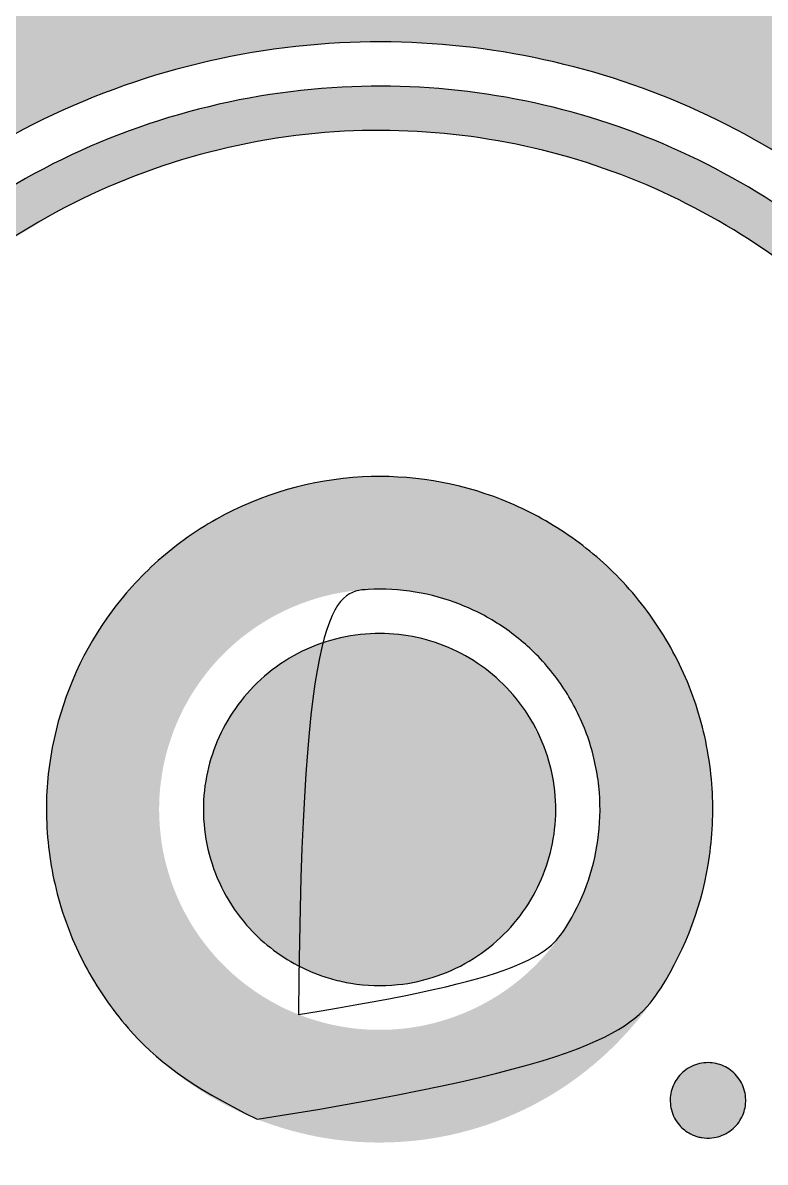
# Model space of a CAD drawing. Header units: inches. Extents: x -37.5 to 58.1, y -26.7 to 54.4.
# Drawn here: x -27.8729 to -27.7957, y 30.6022 to 30.7208 of the extents above; entities that cross this region are included whole.
import ezdxf

# ---------------------------------------------------------------- set-up
doc = ezdxf.new("R2010")
doc.units = ezdxf.units.IN
doc.header["$MEASUREMENT"] = 0
doc.layers.add('Default', color=18, linetype='Continuous', true_color=0x000000)
doc.layers.add('etch clear acryl', color=18, linetype='Continuous', true_color=0x000000)

msp = doc.modelspace()

# ---------------------------------------------------------------- hatches: boundary and pattern name
at = {"layer": 'Default'}
h = msp.add_hatch(color=256, dxfattribs=at)
h.paths.add_polyline_path([(-27.87634, 30.53622), (-27.87905, 30.53733), (-27.88173, 30.53851), (-27.88437, 30.53976), (-27.88698, 30.54108), (-27.88925, 30.54231), (-27.89149, 30.54358), (-27.8937, 30.54491), (-27.89587, 30.54628), (-27.89801, 30.54771), (-27.90012, 30.54919), (-27.9022, 30.55071), (-27.90424, 30.55228), (-27.90624, 30.5539), (-27.9082, 30.55557), (-27.91012, 30.55728), (-27.91201, 30.55903), (-27.91385, 30.56083), (-27.91565, 30.56267), (-27.91741, 30.56455), (-27.91912, 30.56648), (-27.92117, 30.5689), (-27.92314, 30.57138), (-27.92505, 30.57392), (-27.92688, 30.57651), (-27.92863, 30.57916), (-27.93031, 30.58185), (-27.93191, 30.58459), (-27.93343, 30.58737), (-27.93487, 30.5902), (-27.93623, 30.59306), (-27.9375, 30.59597), (-27.93869, 30.59891), (-27.9398, 30.60188), (-27.94082, 30.60488), (-27.94175, 30.60791), (-27.9426, 30.61096), (-27.94336, 30.61404), (-27.94403, 30.61714), (-27.94461, 30.62026), (-27.9451, 30.62339), (-27.94551, 30.62654), (-27.94582, 30.6297), (-27.94604, 30.63286), (-27.94617, 30.63603), (-27.94621, 30.63899), (-27.94617, 30.64194), (-27.94605, 30.64489), (-27.94585, 30.64784), (-27.94558, 30.65078), (-27.94522, 30.65372), (-27.94479, 30.65664), (-27.94427, 30.65955), (-27.94369, 30.66241), (-27.94302, 30.66526), (-27.94229, 30.6681), (-27.94147, 30.67091), (-27.94059, 30.6737), (-27.93963, 30.67646), (-27.93859, 30.6792), (-27.93749, 30.68191), (-27.93632, 30.68459), (-27.93507, 30.68724), (-27.93376, 30.68986), (-27.93238, 30.69244), (-27.93093, 30.69498), (-27.92941, 30.69748), (-27.92783, 30.69994), (-27.92618, 30.70236), (-27.92442, 30.7048), (-27.92259, 30.70719), (-27.9207, 30.70953), (-27.91875, 30.71182), (-27.91673, 30.71405), (-27.91465, 30.71623), (-27.91252, 30.71835), (-27.91033, 30.72041), (-27.90796, 30.72252), (-27.90553, 30.72456), (-27.90304, 30.72653), (-27.9005, 30.72842), (-27.8979, 30.73025), (-27.89525, 30.732), (-27.89256, 30.73367), (-27.88981, 30.73526), (-27.88702, 30.73677), (-27.88419, 30.7382), (-27.88132, 30.73955), (-27.87841, 30.74081), (-27.87547, 30.74199), (-27.87249, 30.74308), (-27.86948, 30.74409), (-27.86645, 30.74502), (-27.86339, 30.74585), (-27.86031, 30.7466), (-27.85721, 30.74727), (-27.85409, 30.74784), (-27.85095, 30.74832), (-27.84781, 30.74872), (-27.84465, 30.74902), (-27.84149, 30.74923), (-27.83854, 30.74934), (-27.83558, 30.74938), (-27.83263, 30.74933), (-27.82968, 30.7492), (-27.82673, 30.749), (-27.82379, 30.74872), (-27.82086, 30.74836), (-27.81794, 30.74792), (-27.81503, 30.7474), (-27.81213, 30.74681), (-27.80926, 30.74614), (-27.8064, 30.7454), (-27.80356, 30.74458), (-27.80075, 30.74368), (-27.79796, 30.74271), (-27.79519, 30.74166), (-27.79249, 30.74055), (-27.78981, 30.73936), (-27.78716, 30.73811), (-27.78455, 30.73679), (-27.78198, 30.73539), (-27.77944, 30.73393), (-27.77694, 30.73241), (-27.77449, 30.73081), (-27.77203, 30.72913), (-27.76962, 30.72737), (-27.76726, 30.72556), (-27.76494, 30.72368), (-27.76268, 30.72173), (-27.76047, 30.71973), (-27.75832, 30.71767), (-27.75622, 30.71555), (-27.75406, 30.71324), (-27.75196, 30.71086), (-27.74993, 30.70842), (-27.74797, 30.70593), (-27.74608, 30.70338), (-27.74427, 30.70077), (-27.74253, 30.69812), (-27.74087, 30.69542), (-27.73928, 30.69267), (-27.73778, 30.68988), (-27.73636, 30.68704), (-27.73502, 30.68417), (-27.73376, 30.68126), (-27.73259, 30.67832), (-27.7315, 30.67534), (-27.7305, 30.67233), (-27.72958, 30.66929), (-27.72876, 30.66623), (-27.72802, 30.66315), (-27.72737, 30.66004), (-27.7268, 30.65692), (-27.72633, 30.65378), (-27.72595, 30.65063), (-27.72566, 30.64747), (-27.72547, 30.64447), (-27.72536, 30.64146), (-27.72533, 30.63845), (-27.72538, 30.63545), (-27.72552, 30.63244), (-27.72573, 30.62944), (-27.72603, 30.62645), (-27.72641, 30.62346), (-27.72686, 30.62057), (-27.72739, 30.61769), (-27.72799, 30.61483), (-27.72867, 30.61198), (-27.72943, 30.60915), (-27.73026, 30.60635), (-27.73116, 30.60356), (-27.73213, 30.6008), (-27.73318, 30.59807), (-27.7343, 30.59536), (-27.73549, 30.59269), (-27.73675, 30.59004), (-27.73808, 30.58744), (-27.73947, 30.58487), (-27.74094, 30.58233), (-27.74247, 30.57984), (-27.74415, 30.57728), (-27.74589, 30.57476), (-27.74771, 30.5723), (-27.74959, 30.56988), (-27.75154, 30.56752), (-27.75356, 30.56521), (-27.75563, 30.56296), (-27.75777, 30.56077), (-27.75997, 30.55864), (-27.76223, 30.55656), (-27.76454, 30.55456), (-27.7669, 30.55261), (-27.76932, 30.55073), (-27.77179, 30.54892), (-27.77431, 30.54718), (-27.77688, 30.54551), (-27.77958, 30.54386), (-27.78233, 30.54228), (-27.78513, 30.54079), (-27.78797, 30.53937), (-27.79085, 30.53804), (-27.79376, 30.5368), (-27.79672, 30.53563), (-27.7997, 30.53455), (-27.80271, 30.53356), (-27.80575, 30.53266), (-27.80882, 30.53184), (-27.81191, 30.53111), (-27.81501, 30.53047), (-27.81814, 30.52991), (-27.82127, 30.52945), (-27.82442, 30.52908), (-27.8281, 30.52876), (-27.83178, 30.52857), (-27.83546, 30.5285), (-27.83915, 30.52855), (-27.84283, 30.52872), (-27.8465, 30.52902), (-27.85016, 30.52943), (-27.85381, 30.52998), (-27.85669, 30.53049), (-27.85956, 30.53109), (-27.86241, 30.53176), (-27.86524, 30.5325), (-27.86805, 30.53332), (-27.87084, 30.53421), (-27.8736, 30.53518)], flags=0)
h.paths.add_polyline_path([(-27.8651, 30.56466), (-27.86312, 30.56391), (-27.86113, 30.56321), (-27.85911, 30.56257), (-27.85708, 30.56197), (-27.85503, 30.56144), (-27.85297, 30.56095), (-27.8509, 30.56052), (-27.84881, 30.56015), (-27.84618, 30.55976), (-27.84353, 30.55945), (-27.84087, 30.55924), (-27.83821, 30.55911), (-27.83555, 30.55908), (-27.83288, 30.55913), (-27.83022, 30.55927), (-27.82757, 30.5595), (-27.82529, 30.55977), (-27.82302, 30.5601), (-27.82076, 30.5605), (-27.81851, 30.56097), (-27.81628, 30.56149), (-27.81406, 30.56209), (-27.81186, 30.56274), (-27.80969, 30.56346), (-27.80753, 30.56424), (-27.8054, 30.56508), (-27.80329, 30.56598), (-27.80121, 30.56694), (-27.79915, 30.56797), (-27.79713, 30.56905), (-27.79514, 30.57018), (-27.79318, 30.57138), (-27.79133, 30.57259), (-27.78951, 30.57385), (-27.78772, 30.57516), (-27.78597, 30.57651), (-27.78426, 30.57792), (-27.78259, 30.57937), (-27.78096, 30.58087), (-27.77937, 30.58242), (-27.77782, 30.584), (-27.77632, 30.58563), (-27.77487, 30.5873), (-27.77346, 30.589), (-27.77209, 30.59075), (-27.77078, 30.59253), (-27.76952, 30.59435), (-27.76831, 30.5962), (-27.7672, 30.59801), (-27.76614, 30.59984), (-27.76513, 30.6017), (-27.76417, 30.60358), (-27.76326, 30.60549), (-27.7624, 30.60743), (-27.76159, 30.60938), (-27.76083, 30.61136), (-27.76012, 30.61336), (-27.75947, 30.61537), (-27.75887, 30.6174), (-27.75833, 30.61945), (-27.75784, 30.62151), (-27.7574, 30.62358), (-27.75702, 30.62566), (-27.75669, 30.62775), (-27.75642, 30.62991), (-27.7562, 30.63207), (-27.75604, 30.63424), (-27.75595, 30.63641), (-27.75591, 30.63859), (-27.75593, 30.64076), (-27.75601, 30.64294), (-27.75615, 30.64511), (-27.75636, 30.64739), (-27.75664, 30.64967), (-27.75698, 30.65194), (-27.75738, 30.6542), (-27.75785, 30.65644), (-27.75839, 30.65867), (-27.75899, 30.66089), (-27.75965, 30.66308), (-27.76037, 30.66526), (-27.76116, 30.66741), (-27.76201, 30.66954), (-27.76292, 30.67165), (-27.76389, 30.67372), (-27.76491, 30.67577), (-27.766, 30.67779), (-27.76714, 30.67978), (-27.76835, 30.68173), (-27.7696, 30.68365), (-27.77091, 30.68553), (-27.77228, 30.68738), (-27.7737, 30.68918), (-27.77516, 30.69094), (-27.77668, 30.69266), (-27.77825, 30.69434), (-27.77977, 30.69587), (-27.78132, 30.69736), (-27.78292, 30.69881), (-27.78456, 30.70021), (-27.78623, 30.70157), (-27.78794, 30.70289), (-27.78968, 30.70415), (-27.79146, 30.70537), (-27.79323, 30.70652), (-27.79504, 30.70763), (-27.79687, 30.70868), (-27.79874, 30.70969), (-27.80062, 30.71065), (-27.80254, 30.71156), (-27.80447, 30.71241), (-27.80643, 30.71322), (-27.80843, 30.71397), (-27.81044, 30.71468), (-27.81248, 30.71532), (-27.81453, 30.71592), (-27.8166, 30.71646), (-27.81868, 30.71694), (-27.82077, 30.71737), (-27.82287, 30.71774), (-27.82499, 30.71806), (-27.82711, 30.71832), (-27.82923, 30.71852), (-27.83136, 30.71867), (-27.8335, 30.71876), (-27.83563, 30.7188), (-27.83777, 30.71877), (-27.8399, 30.71869), (-27.84219, 30.71854), (-27.84447, 30.71832), (-27.84675, 30.71803), (-27.84902, 30.71768), (-27.85127, 30.71727), (-27.85351, 30.71679), (-27.85574, 30.71625), (-27.85795, 30.71564), (-27.86015, 30.71498), (-27.86232, 30.71425), (-27.86447, 30.71345), (-27.8666, 30.7126), (-27.86871, 30.71169), (-27.87078, 30.71071), (-27.87283, 30.70968), (-27.87485, 30.70859), (-27.87683, 30.70744), (-27.87878, 30.70623), (-27.8807, 30.70496), (-27.88257, 30.70365), (-27.88441, 30.70227), (-27.88621, 30.70085), (-27.88797, 30.69937), (-27.88968, 30.69785), (-27.89127, 30.69636), (-27.89281, 30.69482), (-27.89431, 30.69325), (-27.89577, 30.69164), (-27.89718, 30.68998), (-27.89855, 30.68829), (-27.89987, 30.68656), (-27.90114, 30.6848), (-27.90234, 30.68305), (-27.90348, 30.68127), (-27.90458, 30.67946), (-27.90562, 30.67762), (-27.90662, 30.67576), (-27.90757, 30.67387), (-27.90847, 30.67195), (-27.90932, 30.67001), (-27.91012, 30.66805), (-27.91087, 30.66607), (-27.91156, 30.66407), (-27.9122, 30.66206), (-27.91279, 30.66002), (-27.91332, 30.65797), (-27.9138, 30.65591), (-27.91423, 30.65384), (-27.9146, 30.65174), (-27.91491, 30.64962), (-27.91517, 30.6475), (-27.91537, 30.64538), (-27.91551, 30.64324), (-27.9156, 30.64111), (-27.91563, 30.63897), (-27.9156, 30.63684), (-27.91551, 30.63455), (-27.91534, 30.63226), (-27.91512, 30.62997), (-27.91483, 30.6277), (-27.91447, 30.62543), (-27.91405, 30.62318), (-27.91357, 30.62094), (-27.91302, 30.61871), (-27.9124, 30.6165), (-27.91173, 30.61431), (-27.91099, 30.61214), (-27.91019, 30.60999), (-27.90933, 30.60787), (-27.90841, 30.60577), (-27.90743, 30.60369), (-27.90639, 30.60165), (-27.90529, 30.59964), (-27.90413, 30.59766), (-27.90292, 30.59571), (-27.90165, 30.5938), (-27.90032, 30.59192), (-27.89895, 30.59009), (-27.89752, 30.58829), (-27.89604, 30.58654), (-27.8948, 30.58515), (-27.89353, 30.58379), (-27.89223, 30.58246), (-27.8909, 30.58116), (-27.88953, 30.57989), (-27.88814, 30.57865), (-27.88672, 30.57745), (-27.88528, 30.57628), (-27.8838, 30.57514), (-27.8823, 30.57404), (-27.88078, 30.57297), (-27.87923, 30.57194), (-27.87766, 30.57094), (-27.87606, 30.56998), (-27.87444, 30.56906), (-27.8728, 30.56818), (-27.87091, 30.56722), (-27.869, 30.56632), (-27.86706, 30.56546)], flags=0)
h = msp.add_hatch(color=256, dxfattribs=at)
h.paths.add_polyline_path([(-27.86341, 30.56894), (-27.86526, 30.5697), (-27.86708, 30.57051), (-27.86889, 30.57136), (-27.87067, 30.57226), (-27.87221, 30.57309), (-27.87374, 30.57396), (-27.87524, 30.57486), (-27.87672, 30.5758), (-27.87818, 30.57677), (-27.87962, 30.57778), (-27.88103, 30.57882), (-27.88242, 30.57989), (-27.88379, 30.58099), (-27.88512, 30.58213), (-27.88643, 30.58329), (-27.88772, 30.58449), (-27.88897, 30.58572), (-27.8902, 30.58697), (-27.8914, 30.58825), (-27.89256, 30.58956), (-27.89396, 30.59121), (-27.8953, 30.59291), (-27.8966, 30.59464), (-27.89785, 30.5964), (-27.89904, 30.5982), (-27.90019, 30.60004), (-27.90128, 30.6019), (-27.90231, 30.6038), (-27.9033, 30.60573), (-27.90422, 30.60768), (-27.90509, 30.60966), (-27.9059, 30.61166), (-27.90665, 30.61368), (-27.90735, 30.61573), (-27.90799, 30.61779), (-27.90856, 30.61988), (-27.90908, 30.62197), (-27.90954, 30.62409), (-27.90993, 30.62621), (-27.91027, 30.62835), (-27.91054, 30.63049), (-27.91076, 30.63264), (-27.91091, 30.6348), (-27.911, 30.63696), (-27.91102, 30.63897), (-27.911, 30.64098), (-27.91091, 30.643), (-27.91078, 30.645), (-27.91059, 30.64701), (-27.91035, 30.64901), (-27.91005, 30.651), (-27.9097, 30.65298), (-27.9093, 30.65493), (-27.90885, 30.65688), (-27.90835, 30.65881), (-27.90779, 30.66072), (-27.90719, 30.66262), (-27.90654, 30.66451), (-27.90583, 30.66637), (-27.90508, 30.66822), (-27.90428, 30.67005), (-27.90343, 30.67185), (-27.90254, 30.67364), (-27.9016, 30.67539), (-27.90061, 30.67713), (-27.89958, 30.67883), (-27.8985, 30.68051), (-27.89737, 30.68216), (-27.89617, 30.68382), (-27.89493, 30.68545), (-27.89364, 30.68704), (-27.89231, 30.6886), (-27.89094, 30.69012), (-27.88952, 30.6916), (-27.88807, 30.69305), (-27.88657, 30.69445), (-27.88496, 30.69589), (-27.8833, 30.69728), (-27.88161, 30.69862), (-27.87987, 30.69991), (-27.8781, 30.70116), (-27.8763, 30.70235), (-27.87446, 30.70349), (-27.87259, 30.70457), (-27.87069, 30.7056), (-27.86876, 30.70657), (-27.86681, 30.70749), (-27.86483, 30.70835), (-27.86282, 30.70916), (-27.86079, 30.7099), (-27.85874, 30.71059), (-27.85667, 30.71122), (-27.85459, 30.71179), (-27.85249, 30.7123), (-27.85038, 30.71275), (-27.84825, 30.71314), (-27.84612, 30.71347), (-27.84397, 30.71374), (-27.84182, 30.71395), (-27.83967, 30.71409), (-27.83765, 30.71417), (-27.83564, 30.71419), (-27.83363, 30.71416), (-27.83162, 30.71407), (-27.82961, 30.71393), (-27.82761, 30.71374), (-27.82561, 30.7135), (-27.82362, 30.7132), (-27.82164, 30.71285), (-27.81966, 30.71244), (-27.8177, 30.71199), (-27.81576, 30.71148), (-27.81382, 30.71092), (-27.8119, 30.71031), (-27.81, 30.70965), (-27.80812, 30.70893), (-27.80628, 30.70818), (-27.80445, 30.70737), (-27.80265, 30.70651), (-27.80087, 30.70561), (-27.79912, 30.70466), (-27.79739, 30.70367), (-27.79569, 30.70263), (-27.79401, 30.70154), (-27.79234, 30.70039), (-27.79069, 30.6992), (-27.78908, 30.69796), (-27.78751, 30.69668), (-27.78597, 30.69536), (-27.78446, 30.69399), (-27.783, 30.69259), (-27.78157, 30.69114), (-27.78009, 30.68956), (-27.77866, 30.68794), (-27.77728, 30.68628), (-27.77594, 30.68458), (-27.77465, 30.68285), (-27.77342, 30.68107), (-27.77223, 30.67926), (-27.7711, 30.67742), (-27.77002, 30.67555), (-27.769, 30.67365), (-27.76803, 30.67172), (-27.76712, 30.66976), (-27.76626, 30.66778), (-27.76546, 30.66577), (-27.76472, 30.66374), (-27.76404, 30.66169), (-27.76341, 30.65962), (-27.76285, 30.65754), (-27.76235, 30.65543), (-27.7619, 30.65332), (-27.76152, 30.65119), (-27.7612, 30.64905), (-27.76094, 30.64691), (-27.76074, 30.64475), (-27.76061, 30.64271), (-27.76053, 30.64066), (-27.76051, 30.63861), (-27.76055, 30.63656), (-27.76064, 30.63451), (-27.76079, 30.63247), (-27.76099, 30.63043), (-27.76125, 30.62839), (-27.76156, 30.62642), (-27.76192, 30.62446), (-27.76233, 30.62251), (-27.76279, 30.62057), (-27.76331, 30.61864), (-27.76387, 30.61673), (-27.76449, 30.61483), (-27.76515, 30.61295), (-27.76586, 30.61109), (-27.76663, 30.60925), (-27.76744, 30.60742), (-27.7683, 30.60562), (-27.7692, 30.60385), (-27.77015, 30.60209), (-27.77115, 30.60037), (-27.7722, 30.59867), (-27.77334, 30.59692), (-27.77453, 30.59521), (-27.77576, 30.59353), (-27.77705, 30.59188), (-27.77838, 30.59027), (-27.77975, 30.5887), (-27.78117, 30.58717), (-27.78262, 30.58567), (-27.78412, 30.58422), (-27.78566, 30.58281), (-27.78723, 30.58144), (-27.78884, 30.58011), (-27.79049, 30.57883), (-27.79217, 30.5776), (-27.79389, 30.57641), (-27.79564, 30.57528), (-27.79748, 30.57415), (-27.79936, 30.57308), (-27.80126, 30.57206), (-27.8032, 30.5711), (-27.80516, 30.57019), (-27.80715, 30.56934), (-27.80916, 30.56855), (-27.81119, 30.56781), (-27.81324, 30.56713), (-27.81532, 30.56652), (-27.8174, 30.56596), (-27.81951, 30.56546), (-27.82163, 30.56503), (-27.82375, 30.56465), (-27.82589, 30.56433), (-27.82804, 30.56408), (-27.83054, 30.56386), (-27.83305, 30.56373), (-27.83556, 30.56368), (-27.83807, 30.56372), (-27.84058, 30.56384), (-27.84308, 30.56404), (-27.84558, 30.56432), (-27.84806, 30.56469), (-27.85002, 30.56504), (-27.85198, 30.56545), (-27.85392, 30.5659), (-27.85585, 30.56641), (-27.85776, 30.56697), (-27.85966, 30.56758), (-27.86155, 30.56824)], flags=0)
h.paths.add_polyline_path([(-27.86172, 30.57323), (-27.85997, 30.57256), (-27.8582, 30.57194), (-27.85642, 30.57137), (-27.85462, 30.57085), (-27.85281, 30.57037), (-27.85099, 30.56995), (-27.84915, 30.56957), (-27.84731, 30.56923), (-27.84498, 30.56889), (-27.84263, 30.56862), (-27.84028, 30.56843), (-27.83793, 30.56832), (-27.83557, 30.56829), (-27.83322, 30.56833), (-27.83086, 30.56846), (-27.82851, 30.56866), (-27.8265, 30.5689), (-27.82449, 30.5692), (-27.82249, 30.56955), (-27.8205, 30.56996), (-27.81853, 30.57043), (-27.81657, 30.57095), (-27.81462, 30.57153), (-27.81269, 30.57216), (-27.81079, 30.57285), (-27.8089, 30.5736), (-27.80703, 30.5744), (-27.80519, 30.57525), (-27.80338, 30.57615), (-27.80159, 30.57711), (-27.79983, 30.57811), (-27.7981, 30.57917), (-27.79645, 30.58024), (-27.79484, 30.58135), (-27.79326, 30.58251), (-27.79172, 30.58371), (-27.7902, 30.58496), (-27.78872, 30.58624), (-27.78728, 30.58757), (-27.78587, 30.58893), (-27.78451, 30.59034), (-27.78318, 30.59178), (-27.78189, 30.59325), (-27.78064, 30.59476), (-27.77944, 30.59631), (-27.77828, 30.59788), (-27.77716, 30.59949), (-27.77609, 30.60113), (-27.77511, 30.60273), (-27.77417, 30.60435), (-27.77327, 30.60599), (-27.77242, 30.60766), (-27.77162, 30.60935), (-27.77086, 30.61106), (-27.77014, 30.61279), (-27.76947, 30.61454), (-27.76885, 30.61631), (-27.76827, 30.61809), (-27.76774, 30.61988), (-27.76726, 30.62169), (-27.76683, 30.62352), (-27.76644, 30.62535), (-27.7661, 30.62719), (-27.76581, 30.62904), (-27.76557, 30.63095), (-27.76538, 30.63286), (-27.76524, 30.63478), (-27.76515, 30.6367), (-27.76512, 30.63863), (-27.76514, 30.64055), (-27.76521, 30.64248), (-27.76533, 30.6444), (-27.76552, 30.64642), (-27.76576, 30.64843), (-27.76606, 30.65044), (-27.76642, 30.65244), (-27.76684, 30.65442), (-27.76731, 30.6564), (-27.76784, 30.65836), (-27.76843, 30.6603), (-27.76907, 30.66222), (-27.76976, 30.66413), (-27.77051, 30.66601), (-27.77132, 30.66787), (-27.77218, 30.66971), (-27.77309, 30.67152), (-27.77405, 30.67331), (-27.77506, 30.67507), (-27.77612, 30.6768), (-27.77723, 30.67849), (-27.77839, 30.68016), (-27.7796, 30.68179), (-27.78085, 30.68339), (-27.78215, 30.68495), (-27.7835, 30.68647), (-27.78488, 30.68795), (-27.78622, 30.6893), (-27.7876, 30.69062), (-27.78902, 30.6919), (-27.79046, 30.69314), (-27.79194, 30.69435), (-27.79345, 30.69551), (-27.795, 30.69663), (-27.79657, 30.69771), (-27.79814, 30.69873), (-27.79974, 30.69971), (-27.80136, 30.70064), (-27.80301, 30.70153), (-27.80468, 30.70238), (-27.80637, 30.70318), (-27.80808, 30.70394), (-27.80981, 30.70465), (-27.81158, 30.70532), (-27.81336, 30.70594), (-27.81516, 30.70651), (-27.81698, 30.70704), (-27.81881, 30.70752), (-27.82065, 30.70795), (-27.8225, 30.70832), (-27.82436, 30.70865), (-27.82623, 30.70893), (-27.82811, 30.70916), (-27.82999, 30.70935), (-27.83187, 30.70948), (-27.83376, 30.70956), (-27.83565, 30.70959), (-27.83754, 30.70956), (-27.83943, 30.70949), (-27.84145, 30.70936), (-27.84347, 30.70916), (-27.84548, 30.70891), (-27.84749, 30.7086), (-27.84948, 30.70824), (-27.85147, 30.70781), (-27.85344, 30.70733), (-27.8554, 30.7068), (-27.85734, 30.70621), (-27.85926, 30.70556), (-27.86116, 30.70486), (-27.86305, 30.7041), (-27.86491, 30.7033), (-27.86674, 30.70244), (-27.86856, 30.70152), (-27.87034, 30.70055), (-27.8721, 30.69954), (-27.87382, 30.69847), (-27.87551, 30.69735), (-27.87717, 30.69618), (-27.8788, 30.69497), (-27.88039, 30.69371), (-27.88195, 30.6924), (-27.88346, 30.69105), (-27.88487, 30.68974), (-27.88623, 30.68838), (-27.88756, 30.68699), (-27.88885, 30.68556), (-27.8901, 30.6841), (-27.89131, 30.6826), (-27.89248, 30.68107), (-27.8936, 30.67951), (-27.89466, 30.67796), (-27.89567, 30.67639), (-27.89664, 30.67479), (-27.89757, 30.67316), (-27.89845, 30.67151), (-27.89929, 30.66984), (-27.90009, 30.66814), (-27.90084, 30.66643), (-27.90155, 30.66469), (-27.90221, 30.66294), (-27.90282, 30.66117), (-27.90339, 30.65939), (-27.90391, 30.65759), (-27.90438, 30.65578), (-27.9048, 30.65396), (-27.90518, 30.65212), (-27.90551, 30.65026), (-27.90578, 30.64839), (-27.90601, 30.64652), (-27.90619, 30.64463), (-27.90632, 30.64275), (-27.90639, 30.64086), (-27.90642, 30.63897), (-27.90639, 30.63708), (-27.90631, 30.63505), (-27.90617, 30.63303), (-27.90597, 30.63101), (-27.90571, 30.62899), (-27.90539, 30.62699), (-27.90502, 30.625), (-27.90459, 30.62301), (-27.90411, 30.62104), (-27.90357, 30.61909), (-27.90297, 30.61715), (-27.90232, 30.61523), (-27.90161, 30.61333), (-27.90085, 30.61145), (-27.90003, 30.60959), (-27.89916, 30.60776), (-27.89824, 30.60595), (-27.89727, 30.60417), (-27.89625, 30.60242), (-27.89517, 30.6007), (-27.89405, 30.599), (-27.89288, 30.59735), (-27.89166, 30.59572), (-27.8904, 30.59414), (-27.88909, 30.59258), (-27.88799, 30.59135), (-27.88687, 30.59015), (-27.88572, 30.58897), (-27.88454, 30.58782), (-27.88333, 30.5867), (-27.8821, 30.58561), (-27.88085, 30.58454), (-27.87957, 30.5835), (-27.87826, 30.5825), (-27.87694, 30.58152), (-27.87559, 30.58058), (-27.87422, 30.57967), (-27.87282, 30.57879), (-27.87141, 30.57794), (-27.86998, 30.57712), (-27.86853, 30.57634), (-27.86686, 30.5755), (-27.86517, 30.57469), (-27.86345, 30.57394)], flags=0)
h = msp.add_hatch(color=256, dxfattribs=at)
h.paths.add_polyline_path([(-27.84849, 30.60671), (-27.84934, 30.60706), (-27.85018, 30.60743), (-27.85101, 30.60783), (-27.85183, 30.60824), (-27.85255, 30.60863), (-27.85325, 30.60902), (-27.85394, 30.60944), (-27.85462, 30.60987), (-27.85529, 30.61032), (-27.85596, 30.61078), (-27.85661, 30.61126), (-27.85725, 30.61175), (-27.85787, 30.61226), (-27.85849, 30.61279), (-27.85909, 30.61332), (-27.85968, 30.61387), (-27.86026, 30.61444), (-27.86083, 30.61501), (-27.86138, 30.6156), (-27.86191, 30.61621), (-27.86256, 30.61697), (-27.86318, 30.61775), (-27.86377, 30.61854), (-27.86435, 30.61936), (-27.8649, 30.62019), (-27.86542, 30.62103), (-27.86593, 30.62189), (-27.8664, 30.62276), (-27.86686, 30.62365), (-27.86728, 30.62455), (-27.86768, 30.62546), (-27.86805, 30.62638), (-27.8684, 30.62731), (-27.86872, 30.62825), (-27.86901, 30.6292), (-27.86928, 30.63016), (-27.86952, 30.63113), (-27.86973, 30.6321), (-27.86991, 30.63308), (-27.87007, 30.63406), (-27.87019, 30.63505), (-27.87029, 30.63604), (-27.87036, 30.63703), (-27.8704, 30.63803), (-27.87041, 30.63895), (-27.8704, 30.63988), (-27.87036, 30.64081), (-27.8703, 30.64173), (-27.87021, 30.64265), (-27.8701, 30.64357), (-27.86997, 30.64449), (-27.8698, 30.6454), (-27.86962, 30.6463), (-27.86941, 30.6472), (-27.86918, 30.64809), (-27.86893, 30.64897), (-27.86865, 30.64984), (-27.86835, 30.65071), (-27.86802, 30.65157), (-27.86768, 30.65242), (-27.86731, 30.65326), (-27.86692, 30.65409), (-27.86651, 30.65491), (-27.86607, 30.65572), (-27.86562, 30.65652), (-27.86514, 30.6573), (-27.86465, 30.65808), (-27.86413, 30.65883), (-27.86358, 30.6596), (-27.863, 30.66035), (-27.86241, 30.66108), (-27.8618, 30.6618), (-27.86116, 30.6625), (-27.86051, 30.66318), (-27.85984, 30.66385), (-27.85916, 30.6645), (-27.85841, 30.66516), (-27.85765, 30.6658), (-27.85687, 30.66641), (-27.85607, 30.66701), (-27.85526, 30.66758), (-27.85443, 30.66813), (-27.85358, 30.66865), (-27.85272, 30.66915), (-27.85185, 30.66963), (-27.85096, 30.67008), (-27.85006, 30.6705), (-27.84914, 30.67089), (-27.84822, 30.67126), (-27.84729, 30.67161), (-27.84634, 30.67193), (-27.84539, 30.67221), (-27.84443, 30.67248), (-27.84347, 30.67271), (-27.84249, 30.67292), (-27.84151, 30.6731), (-27.84053, 30.67325), (-27.83954, 30.67338), (-27.83855, 30.67347), (-27.83756, 30.67354), (-27.83664, 30.67357), (-27.83571, 30.67358), (-27.83478, 30.67357), (-27.83386, 30.67353), (-27.83293, 30.67346), (-27.83201, 30.67338), (-27.83109, 30.67326), (-27.83017, 30.67313), (-27.82926, 30.67296), (-27.82835, 30.67278), (-27.82745, 30.67257), (-27.82655, 30.67233), (-27.82566, 30.67208), (-27.82478, 30.6718), (-27.82391, 30.67149), (-27.82304, 30.67116), (-27.82219, 30.67081), (-27.82135, 30.67044), (-27.82052, 30.67005), (-27.8197, 30.66963), (-27.81889, 30.6692), (-27.8181, 30.66874), (-27.81732, 30.66826), (-27.81654, 30.66776), (-27.81577, 30.66723), (-27.81502, 30.66668), (-27.81428, 30.66611), (-27.81355, 30.66552), (-27.81284, 30.66491), (-27.81215, 30.66428), (-27.81147, 30.66364), (-27.81081, 30.66297), (-27.81014, 30.66225), (-27.80948, 30.6615), (-27.80884, 30.66073), (-27.80822, 30.65995), (-27.80763, 30.65915), (-27.80706, 30.65834), (-27.80652, 30.6575), (-27.806, 30.65666), (-27.8055, 30.65579), (-27.80503, 30.65492), (-27.80458, 30.65403), (-27.80416, 30.65313), (-27.80377, 30.65221), (-27.8034, 30.65129), (-27.80306, 30.65036), (-27.80275, 30.64941), (-27.80246, 30.64846), (-27.8022, 30.6475), (-27.80197, 30.64653), (-27.80176, 30.64556), (-27.80159, 30.64458), (-27.80144, 30.64359), (-27.80132, 30.64261), (-27.80123, 30.64162), (-27.80117, 30.64067), (-27.80113, 30.63973), (-27.80112, 30.63879), (-27.80114, 30.63784), (-27.80118, 30.6369), (-27.80125, 30.63596), (-27.80134, 30.63502), (-27.80146, 30.63408), (-27.8016, 30.63318), (-27.80177, 30.63227), (-27.80196, 30.63138), (-27.80217, 30.63048), (-27.80241, 30.62959), (-27.80267, 30.62871), (-27.80295, 30.62784), (-27.80326, 30.62697), (-27.80359, 30.62612), (-27.80394, 30.62527), (-27.80431, 30.62443), (-27.80471, 30.6236), (-27.80512, 30.62278), (-27.80556, 30.62198), (-27.80602, 30.62118), (-27.8065, 30.6204), (-27.80703, 30.6196), (-27.80757, 30.61881), (-27.80814, 30.61803), (-27.80873, 30.61728), (-27.80935, 30.61653), (-27.80998, 30.61581), (-27.81063, 30.61511), (-27.8113, 30.61442), (-27.81199, 30.61375), (-27.8127, 30.6131), (-27.81342, 30.61247), (-27.81417, 30.61186), (-27.81492, 30.61127), (-27.8157, 30.6107), (-27.81649, 30.61015), (-27.81729, 30.60963), (-27.81814, 30.60911), (-27.81901, 30.60862), (-27.81988, 30.60815), (-27.82077, 30.60771), (-27.82168, 30.60729), (-27.82259, 30.6069), (-27.82352, 30.60653), (-27.82445, 30.60619), (-27.8254, 30.60588), (-27.82635, 30.6056), (-27.82731, 30.60534), (-27.82828, 30.60511), (-27.82926, 30.60491), (-27.83024, 30.60474), (-27.83122, 30.60459), (-27.83221, 30.60448), (-27.83336, 30.60438), (-27.83452, 30.60432), (-27.83567, 30.60429), (-27.83683, 30.60431), (-27.83798, 30.60436), (-27.83913, 30.60446), (-27.84028, 30.60459), (-27.84143, 30.60476), (-27.84233, 30.60492), (-27.84323, 30.60511), (-27.84412, 30.60532), (-27.84501, 30.60555), (-27.84589, 30.60581), (-27.84677, 30.60609), (-27.84764, 30.60639)], flags=0)
h.paths.add_polyline_path([(-27.84419, 30.61762), (-27.84362, 30.6174), (-27.84305, 30.6172), (-27.84247, 30.61702), (-27.84188, 30.61685), (-27.8413, 30.61669), (-27.84071, 30.61655), (-27.84011, 30.61643), (-27.83951, 30.61632), (-27.83876, 30.61621), (-27.838, 30.61612), (-27.83723, 30.61606), (-27.83647, 30.61603), (-27.8357, 30.61602), (-27.83494, 30.61603), (-27.83418, 30.61607), (-27.83341, 30.61614), (-27.83276, 30.61621), (-27.83211, 30.61631), (-27.83146, 30.61642), (-27.83081, 30.61656), (-27.83017, 30.61671), (-27.82954, 30.61688), (-27.82891, 30.61707), (-27.82828, 30.61727), (-27.82766, 30.6175), (-27.82705, 30.61774), (-27.82644, 30.618), (-27.82585, 30.61827), (-27.82526, 30.61857), (-27.82468, 30.61888), (-27.82411, 30.6192), (-27.82354, 30.61955), (-27.82301, 30.61989), (-27.82249, 30.62025), (-27.82198, 30.62063), (-27.82147, 30.62102), (-27.82098, 30.62142), (-27.8205, 30.62184), (-27.82004, 30.62227), (-27.81958, 30.62271), (-27.81914, 30.62317), (-27.8187, 30.62364), (-27.81829, 30.62412), (-27.81788, 30.62461), (-27.81749, 30.62511), (-27.81711, 30.62562), (-27.81675, 30.62614), (-27.8164, 30.62667), (-27.81609, 30.62719), (-27.81578, 30.62772), (-27.81549, 30.62825), (-27.81522, 30.62879), (-27.81495, 30.62934), (-27.81471, 30.62989), (-27.81447, 30.63046), (-27.81426, 30.63102), (-27.81406, 30.6316), (-27.81387, 30.63217), (-27.8137, 30.63276), (-27.81354, 30.63334), (-27.8134, 30.63393), (-27.81327, 30.63453), (-27.81316, 30.63513), (-27.81307, 30.63573), (-27.81299, 30.63635), (-27.81293, 30.63697), (-27.81288, 30.63759), (-27.81286, 30.63821), (-27.81284, 30.63884), (-27.81285, 30.63946), (-27.81287, 30.64009), (-27.81291, 30.64071), (-27.81297, 30.64137), (-27.81305, 30.64202), (-27.81315, 30.64267), (-27.81327, 30.64332), (-27.8134, 30.64396), (-27.81356, 30.6446), (-27.81373, 30.64524), (-27.81392, 30.64587), (-27.81413, 30.64649), (-27.81435, 30.64711), (-27.8146, 30.64772), (-27.81486, 30.64833), (-27.81513, 30.64892), (-27.81543, 30.64951), (-27.81574, 30.65009), (-27.81607, 30.65066), (-27.81642, 30.65122), (-27.81678, 30.65177), (-27.81715, 30.65231), (-27.81754, 30.65284), (-27.81795, 30.65336), (-27.81837, 30.65387), (-27.81881, 30.65436), (-27.81926, 30.65484), (-27.81969, 30.65528), (-27.82014, 30.65571), (-27.8206, 30.65612), (-27.82107, 30.65653), (-27.82155, 30.65692), (-27.82204, 30.65729), (-27.82254, 30.65766), (-27.82305, 30.65801), (-27.82356, 30.65834), (-27.82408, 30.65865), (-27.8246, 30.65896), (-27.82514, 30.65925), (-27.82568, 30.65952), (-27.82623, 30.65978), (-27.82678, 30.66003), (-27.82735, 30.66026), (-27.82792, 30.66048), (-27.8285, 30.66068), (-27.82908, 30.66086), (-27.82967, 30.66103), (-27.83026, 30.66119), (-27.83086, 30.66133), (-27.83146, 30.66145), (-27.83207, 30.66156), (-27.83267, 30.66165), (-27.83328, 30.66172), (-27.83389, 30.66178), (-27.8345, 30.66182), (-27.83512, 30.66185), (-27.83573, 30.66186), (-27.83634, 30.66185), (-27.83695, 30.66183), (-27.83761, 30.66179), (-27.83827, 30.66172), (-27.83892, 30.66164), (-27.83957, 30.66154), (-27.84022, 30.66142), (-27.84086, 30.66129), (-27.8415, 30.66113), (-27.84214, 30.66096), (-27.84277, 30.66076), (-27.84339, 30.66055), (-27.84401, 30.66033), (-27.84462, 30.66008), (-27.84522, 30.65982), (-27.84582, 30.65954), (-27.84641, 30.65924), (-27.84698, 30.65893), (-27.84755, 30.6586), (-27.84811, 30.65825), (-27.84866, 30.65789), (-27.8492, 30.65751), (-27.84973, 30.65712), (-27.85025, 30.65671), (-27.85075, 30.65629), (-27.85124, 30.65585), (-27.8517, 30.65542), (-27.85214, 30.65498), (-27.85257, 30.65453), (-27.85299, 30.65406), (-27.8534, 30.65359), (-27.85379, 30.6531), (-27.85417, 30.65261), (-27.85453, 30.6521), (-27.85487, 30.6516), (-27.8552, 30.65109), (-27.85552, 30.65057), (-27.85582, 30.65004), (-27.85611, 30.64951), (-27.85638, 30.64896), (-27.85664, 30.64841), (-27.85688, 30.64786), (-27.85711, 30.6473), (-27.85732, 30.64673), (-27.85752, 30.64615), (-27.85771, 30.64557), (-27.85788, 30.64499), (-27.85803, 30.6444), (-27.85817, 30.64381), (-27.85829, 30.64322), (-27.85839, 30.64261), (-27.85848, 30.64201), (-27.85856, 30.6414), (-27.85862, 30.64079), (-27.85866, 30.64017), (-27.85868, 30.63956), (-27.85869, 30.63895), (-27.85868, 30.63834), (-27.85865, 30.63768), (-27.85861, 30.63702), (-27.85854, 30.63637), (-27.85846, 30.63571), (-27.85836, 30.63506), (-27.85824, 30.63441), (-27.8581, 30.63377), (-27.85794, 30.63313), (-27.85776, 30.6325), (-27.85757, 30.63187), (-27.85736, 30.63125), (-27.85713, 30.63063), (-27.85688, 30.63002), (-27.85662, 30.62942), (-27.85634, 30.62882), (-27.85604, 30.62824), (-27.85572, 30.62766), (-27.85539, 30.62709), (-27.85504, 30.62653), (-27.85468, 30.62598), (-27.8543, 30.62544), (-27.8539, 30.62492), (-27.85349, 30.6244), (-27.85307, 30.6239), (-27.85271, 30.6235), (-27.85235, 30.62311), (-27.85197, 30.62273), (-27.85159, 30.62235), (-27.8512, 30.62199), (-27.8508, 30.62163), (-27.85039, 30.62129), (-27.84998, 30.62095), (-27.84956, 30.62063), (-27.84912, 30.62031), (-27.84869, 30.62), (-27.84824, 30.61971), (-27.84779, 30.61942), (-27.84733, 30.61915), (-27.84687, 30.61888), (-27.8464, 30.61863), (-27.84586, 30.61835), (-27.84531, 30.61809), (-27.84475, 30.61785)], flags=0)
for points in [[(-27.8425, 30.6219), (-27.84295, 30.62209), (-27.84339, 30.62228), (-27.84383, 30.62249), (-27.84426, 30.62271), (-27.84464, 30.62291), (-27.84501, 30.62312), (-27.84538, 30.62334), (-27.84574, 30.62357), (-27.84609, 30.62381), (-27.84644, 30.62405), (-27.84679, 30.62431), (-27.84712, 30.62457), (-27.84746, 30.62483), (-27.84778, 30.62511), (-27.8481, 30.62539), (-27.84841, 30.62569), (-27.84872, 30.62598), (-27.84902, 30.62629), (-27.84931, 30.6266), (-27.84959, 30.62692), (-27.84993, 30.62732), (-27.85026, 30.62773), (-27.85057, 30.62815), (-27.85088, 30.62858), (-27.85117, 30.62902), (-27.85145, 30.62947), (-27.85171, 30.62992), (-27.85197, 30.63039), (-27.8522, 30.63085), (-27.85243, 30.63133), (-27.85264, 30.63181), (-27.85284, 30.6323), (-27.85302, 30.63279), (-27.85319, 30.63329), (-27.85335, 30.63379), (-27.85349, 30.6343), (-27.85361, 30.63481), (-27.85372, 30.63532), (-27.85382, 30.63584), (-27.8539, 30.63636), (-27.85397, 30.63688), (-27.85402, 30.63741), (-27.85406, 30.63793), (-27.85408, 30.63846), (-27.85408, 30.63895), (-27.85408, 30.63944), (-27.85406, 30.63993), (-27.85403, 30.64041), (-27.85398, 30.6409), (-27.85392, 30.64139), (-27.85385, 30.64187), (-27.85376, 30.64236), (-27.85367, 30.64283), (-27.85356, 30.6433), (-27.85343, 30.64377), (-27.8533, 30.64424), (-27.85315, 30.6447), (-27.85299, 30.64516), (-27.85282, 30.64562), (-27.85264, 30.64607), (-27.85244, 30.64651), (-27.85224, 30.64695), (-27.85202, 30.64738), (-27.85179, 30.64781), (-27.85155, 30.64823), (-27.8513, 30.64865), (-27.85104, 30.64906), (-27.85076, 30.64946), (-27.85047, 30.64986), (-27.85017, 30.65026), (-27.84985, 30.65065), (-27.84953, 30.65103), (-27.8492, 30.6514), (-27.84885, 30.65176), (-27.8485, 30.65211), (-27.84813, 30.65245), (-27.84774, 30.6528), (-27.84734, 30.65314), (-27.84692, 30.65347), (-27.8465, 30.65378), (-27.84607, 30.65408), (-27.84563, 30.65437), (-27.84519, 30.65465), (-27.84473, 30.65491), (-27.84427, 30.65516), (-27.8438, 30.6554), (-27.84332, 30.65562), (-27.84284, 30.65583), (-27.84235, 30.65603), (-27.84186, 30.65621), (-27.84136, 30.65638), (-27.84086, 30.65653), (-27.84035, 30.65667), (-27.83984, 30.6568), (-27.83932, 30.65691), (-27.83881, 30.657), (-27.83829, 30.65708), (-27.83776, 30.65715), (-27.83724, 30.6572), (-27.83672, 30.65723), (-27.83623, 30.65725), (-27.83574, 30.65726), (-27.83525, 30.65725), (-27.83476, 30.65723), (-27.83427, 30.65719), (-27.83378, 30.65715), (-27.83329, 30.65709), (-27.83281, 30.65701), (-27.83233, 30.65693), (-27.83185, 30.65683), (-27.83137, 30.65672), (-27.8309, 30.6566), (-27.83043, 30.65646), (-27.82996, 30.65631), (-27.8295, 30.65615), (-27.82904, 30.65598), (-27.82859, 30.65579), (-27.82814, 30.65559), (-27.82771, 30.65539), (-27.82727, 30.65517), (-27.82685, 30.65494), (-27.82643, 30.65469), (-27.82601, 30.65444), (-27.8256, 30.65418), (-27.8252, 30.6539), (-27.8248, 30.65361), (-27.8244, 30.6533), (-27.82402, 30.65299), (-27.82365, 30.65267), (-27.82328, 30.65234), (-27.82292, 30.652), (-27.82257, 30.65165), (-27.82222, 30.65126), (-27.82187, 30.65087), (-27.82153, 30.65046), (-27.82121, 30.65005), (-27.82089, 30.64963), (-27.82059, 30.64919), (-27.8203, 30.64875), (-27.82003, 30.64831), (-27.81977, 30.64785), (-27.81952, 30.64739), (-27.81928, 30.64692), (-27.81906, 30.64644), (-27.81885, 30.64596), (-27.81865, 30.64547), (-27.81847, 30.64498), (-27.81831, 30.64448), (-27.81816, 30.64397), (-27.81802, 30.64346), (-27.8179, 30.64295), (-27.81779, 30.64244), (-27.8177, 30.64192), (-27.81762, 30.6414), (-27.81755, 30.64088), (-27.81751, 30.64035), (-27.81747, 30.63986), (-27.81745, 30.63936), (-27.81745, 30.63886), (-27.81746, 30.63836), (-27.81748, 30.63786), (-27.81752, 30.63736), (-27.81757, 30.63687), (-27.81763, 30.63637), (-27.81771, 30.63589), (-27.81779, 30.63541), (-27.81789, 30.63494), (-27.81801, 30.63447), (-27.81813, 30.634), (-27.81827, 30.63353), (-27.81842, 30.63307), (-27.81858, 30.63261), (-27.81875, 30.63216), (-27.81894, 30.63171), (-27.81914, 30.63127), (-27.81934, 30.63083), (-27.81956, 30.6304), (-27.8198, 30.62997), (-27.82004, 30.62955), (-27.82029, 30.62914), (-27.82057, 30.62871), (-27.82086, 30.62829), (-27.82116, 30.62789), (-27.82147, 30.62748), (-27.8218, 30.62709), (-27.82213, 30.62671), (-27.82248, 30.62634), (-27.82283, 30.62597), (-27.8232, 30.62562), (-27.82357, 30.62528), (-27.82395, 30.62494), (-27.82435, 30.62462), (-27.82475, 30.62431), (-27.82516, 30.62401), (-27.82557, 30.62372), (-27.826, 30.62344), (-27.82645, 30.62317), (-27.82691, 30.62291), (-27.82737, 30.62266), (-27.82784, 30.62243), (-27.82832, 30.6222), (-27.8288, 30.622), (-27.82929, 30.6218), (-27.82979, 30.62163), (-27.83028, 30.62146), (-27.83079, 30.62131), (-27.8313, 30.62118), (-27.83181, 30.62105), (-27.83233, 30.62095), (-27.83284, 30.62086), (-27.83336, 30.62078), (-27.83389, 30.62072), (-27.8345, 30.62067), (-27.83511, 30.62063), (-27.83572, 30.62062), (-27.83633, 30.62063), (-27.83694, 30.62066), (-27.83755, 30.62071), (-27.83816, 30.62078), (-27.83876, 30.62087), (-27.83924, 30.62095), (-27.83971, 30.62105), (-27.84019, 30.62116), (-27.84066, 30.62129), (-27.84112, 30.62142), (-27.84158, 30.62157), (-27.84204, 30.62173)], [(-27.80306, 30.60503), (-27.80316, 30.60507), (-27.80326, 30.60511), (-27.80335, 30.60515), (-27.80344, 30.6052), (-27.80352, 30.60524), (-27.8036, 30.60529), (-27.80368, 30.60534), (-27.80376, 30.60539), (-27.80384, 30.60544), (-27.80391, 30.60549), (-27.80398, 30.60554), (-27.80406, 30.6056), (-27.80413, 30.60566), (-27.8042, 30.60572), (-27.80427, 30.60578), (-27.80433, 30.60584), (-27.8044, 30.6059), (-27.80446, 30.60597), (-27.80452, 30.60604), (-27.80459, 30.6061), (-27.80466, 30.60619), (-27.80473, 30.60628), (-27.8048, 30.60637), (-27.80486, 30.60646), (-27.80492, 30.60655), (-27.80498, 30.60665), (-27.80504, 30.60675), (-27.80509, 30.60685), (-27.80515, 30.60695), (-27.80519, 30.60705), (-27.80524, 30.60715), (-27.80528, 30.60726), (-27.80532, 30.60736), (-27.80536, 30.60747), (-27.80539, 30.60758), (-27.80542, 30.60769), (-27.80545, 30.6078), (-27.80547, 30.60791), (-27.80549, 30.60802), (-27.80551, 30.60813), (-27.80552, 30.60824), (-27.80554, 30.60835), (-27.80554, 30.60846), (-27.80555, 30.60858), (-27.80555, 30.60868), (-27.80555, 30.60879), (-27.80554, 30.60889), (-27.80554, 30.609), (-27.80553, 30.6091), (-27.80551, 30.60921), (-27.8055, 30.60931), (-27.80548, 30.60941), (-27.80546, 30.60952), (-27.80544, 30.60962), (-27.80541, 30.60972), (-27.80538, 30.60982), (-27.80535, 30.60992), (-27.80531, 30.61001), (-27.80528, 30.61011), (-27.80524, 30.61021), (-27.8052, 30.6103), (-27.80515, 30.6104), (-27.80511, 30.61049), (-27.80506, 30.61058), (-27.80501, 30.61067), (-27.80495, 30.61076), (-27.8049, 30.61085), (-27.80484, 30.61094), (-27.80477, 30.61102), (-27.80471, 30.61111), (-27.80464, 30.61119), (-27.80457, 30.61127), (-27.8045, 30.61135), (-27.80443, 30.61143), (-27.80435, 30.6115), (-27.80427, 30.61158), (-27.80419, 30.61165), (-27.8041, 30.61172), (-27.80401, 30.61179), (-27.80392, 30.61186), (-27.80383, 30.61193), (-27.80374, 30.61199), (-27.80364, 30.61205), (-27.80354, 30.61211), (-27.80344, 30.61216), (-27.80334, 30.61221), (-27.80324, 30.61226), (-27.80314, 30.6123), (-27.80303, 30.61234), (-27.80293, 30.61238), (-27.80282, 30.61242), (-27.80271, 30.61245), (-27.8026, 30.61248), (-27.80249, 30.61251), (-27.80238, 30.61253), (-27.80227, 30.61255), (-27.80216, 30.61257), (-27.80205, 30.61258), (-27.80194, 30.61259), (-27.80183, 30.6126), (-27.80172, 30.61261), (-27.80162, 30.61261), (-27.80151, 30.61261), (-27.80141, 30.6126), (-27.8013, 30.61259), (-27.8012, 30.61258), (-27.80109, 30.61257), (-27.80099, 30.61256), (-27.80088, 30.61254), (-27.80078, 30.61252), (-27.80068, 30.61249), (-27.80058, 30.61247), (-27.80048, 30.61244), (-27.80038, 30.6124), (-27.80028, 30.61237), (-27.80018, 30.61233), (-27.80008, 30.61229), (-27.79999, 30.61225), (-27.79989, 30.61221), (-27.7998, 30.61216), (-27.79971, 30.61211), (-27.79962, 30.61206), (-27.79953, 30.612), (-27.79944, 30.61195), (-27.79936, 30.61189), (-27.79927, 30.61182), (-27.79919, 30.61176), (-27.7991, 30.61169), (-27.79902, 30.61162), (-27.79895, 30.61155), (-27.79887, 30.61148), (-27.79879, 30.6114), (-27.79872, 30.61132), (-27.79864, 30.61124), (-27.79857, 30.61115), (-27.7985, 30.61106), (-27.79843, 30.61097), (-27.79837, 30.61088), (-27.79831, 30.61078), (-27.79825, 30.61069), (-27.79819, 30.61059), (-27.79814, 30.61049), (-27.79809, 30.61039), (-27.79804, 30.61029), (-27.798, 30.61019), (-27.79795, 30.61008), (-27.79792, 30.60997), (-27.79788, 30.60987), (-27.79785, 30.60976), (-27.79782, 30.60965), (-27.79779, 30.60954), (-27.79777, 30.60943), (-27.79775, 30.60932), (-27.79773, 30.60921), (-27.79772, 30.6091), (-27.79771, 30.60898), (-27.7977, 30.60888), (-27.7977, 30.60877), (-27.7977, 30.60866), (-27.7977, 30.60856), (-27.7977, 30.60845), (-27.79771, 30.60834), (-27.79772, 30.60824), (-27.79773, 30.60813), (-27.79775, 30.60803), (-27.79777, 30.60793), (-27.79779, 30.60782), (-27.79781, 30.60772), (-27.79784, 30.60762), (-27.79787, 30.60752), (-27.7979, 30.60742), (-27.79794, 30.60732), (-27.79797, 30.60723), (-27.79801, 30.60713), (-27.79806, 30.60704), (-27.7981, 30.60694), (-27.79815, 30.60685), (-27.7982, 30.60676), (-27.79825, 30.60667), (-27.79831, 30.60658), (-27.79836, 30.60649), (-27.79843, 30.6064), (-27.79849, 30.60631), (-27.79856, 30.60623), (-27.79863, 30.60614), (-27.7987, 30.60606), (-27.79877, 30.60598), (-27.79885, 30.6059), (-27.79893, 30.60583), (-27.79901, 30.60575), (-27.79909, 30.60568), (-27.79917, 30.60561), (-27.79926, 30.60554), (-27.79935, 30.60548), (-27.79944, 30.60542), (-27.79953, 30.60536), (-27.79962, 30.6053), (-27.79972, 30.60524), (-27.79982, 30.60519), (-27.79992, 30.60514), (-27.80003, 30.60509), (-27.80013, 30.60505), (-27.80023, 30.60501), (-27.80034, 30.60497), (-27.80045, 30.60493), (-27.80056, 30.6049), (-27.80066, 30.60487), (-27.80077, 30.60485), (-27.80088, 30.60482), (-27.801, 30.6048), (-27.80111, 30.60479), (-27.80122, 30.60477), (-27.80135, 30.60476), (-27.80148, 30.60476), (-27.80161, 30.60475), (-27.80174, 30.60476), (-27.80187, 30.60476), (-27.802, 30.60477), (-27.80213, 30.60479), (-27.80226, 30.60481), (-27.80237, 30.60482), (-27.80247, 30.60485), (-27.80257, 30.60487), (-27.80267, 30.6049), (-27.80277, 30.60493), (-27.80287, 30.60496), (-27.80297, 30.60499)]]:
    msp.add_hatch(color=256, dxfattribs=at).paths.add_polyline_path(points, flags=0)

# ---------------------------------------------------------------- linework, layer by layer
at = {"layer": 'etch clear acryl'}
msp.add_rational_spline([(-27.88076, 30.52498), (-27.76681, 30.47998), (-27.7218, 30.59393), (-27.6768, 30.70788), (-27.79075, 30.75288), (-27.9047, 30.79789), (-27.9497, 30.68394), (-27.99471, 30.56999), (-27.88076, 30.52498)], [1, 0.707106781187, 1, 0.707106781187, 1, 0.707106781187, 1, 0.707106781187, 1], degree=2, knots=[0, 0, 0, 0.956453, 0.956453, 1.912906, 1.912906, 2.869359, 2.869359, 3.825811, 3.825811, 3.825811], dxfattribs=at)
for points, knots in [([(-27.87817, 30.53153), (-27.88492, 30.5342), (-27.89791, 30.54081), (-27.92193, 30.55938), (-27.94468, 30.59169), (-27.95423, 30.63763), (-27.94572, 30.68237), (-27.92136, 30.72084), (-27.883, 30.74786), (-27.83706, 30.75741), (-27.79232, 30.7489), (-27.75384, 30.72454), (-27.72683, 30.68618), (-27.71728, 30.64024), (-27.72578, 30.5955), (-27.75015, 30.55702), (-27.78851, 30.53001), (-27.82719, 30.52196), (-27.85743, 30.52482), (-27.87142, 30.52887), (-27.87817, 30.53153)], [-3.825805, -3.825805, -3.825805, -3.825805, -3.711041, -3.596277, -3.34758, -3.098883, -2.869354, -2.639825, -2.391128, -2.142432, -1.912903, -1.683374, -1.434677, -1.18598, -0.956451, -0.726923, -0.478226, -0.229529, -0.114764, 0, 0, 0, 0]), ([(-27.87634, 30.53622), (-27.87997, 30.53765), (-27.89604, 30.54499), (-27.91685, 30.56144), (-27.93429, 30.58692), (-27.94354, 30.61071), (-27.94706, 30.63543), (-27.94449, 30.66746), (-27.93195, 30.69714), (-27.91063, 30.72138), (-27.8834, 30.74112), (-27.84284, 30.75284), (-27.80197, 30.74616), (-27.7739, 30.73143), (-27.75521, 30.71583), (-27.74003, 30.69591), (-27.72957, 30.67263), (-27.72477, 30.64797), (-27.72577, 30.61571), (-27.73989, 30.57734), (-27.7692, 30.54811), (-27.79938, 30.53363), (-27.82568, 30.52781), (-27.84804, 30.52849), (-27.8653, 30.5323), (-27.87271, 30.53478), (-27.87634, 30.53622)], [0, 0, 0, 0, 0.060845, 0.274942, 0.406794, 0.538628, 0.670479, 0.793289, 1.036667, 1.161734, 1.293588, 1.557275, 1.802899, 1.92459, 2.048529, 2.180382, 2.312217, 2.44407, 2.569135, 2.812512, 3.067177, 3.19901, 3.330859, 3.484108, 3.544953, 3.605799, 3.605799, 3.605799, 3.605799]), ([(-27.8651, 30.56466), (-27.8816, 30.57279), (-27.8944, 30.5829), (-27.90701, 30.60133), (-27.9137, 30.61853), (-27.91625, 30.6364), (-27.91438, 30.65956), (-27.90531, 30.68102), (-27.8899, 30.69855), (-27.87021, 30.71283), (-27.84088, 30.7213), (-27.81133, 30.71647), (-27.79103, 30.70582), (-27.77752, 30.69454), (-27.76654, 30.68014), (-27.75898, 30.6633), (-27.75551, 30.64547), (-27.75623, 30.62214), (-27.76644, 30.5944), (-27.78763, 30.57326), (-27.80946, 30.56279), (-27.82847, 30.55858), (-27.8418, 30.55899), (-27.8651, 30.56466)], [0, 0, 0, 0, 0.225513, 0.364395, 0.503259, 0.642141, 0.771499, 1.027855, 1.159591, 1.298475, 1.576222, 1.834944, 1.963123, 2.093672, 2.232555, 2.37142, 2.510304, 2.642037, 2.898392, 3.166636, 3.305498, 3.444378, 3.605799, 3.605799, 3.605799, 3.605799]), ([(-27.86341, 30.56894), (-27.87896, 30.5766), (-27.89102, 30.58613), (-27.9029, 30.60349), (-27.9092, 30.61971), (-27.91161, 30.63655), (-27.90985, 30.65837), (-27.9013, 30.6786), (-27.88678, 30.69511), (-27.86822, 30.70857), (-27.84058, 30.71655), (-27.81274, 30.712), (-27.79361, 30.70196), (-27.78088, 30.69133), (-27.77053, 30.67776), (-27.7634, 30.66189), (-27.76013, 30.64509), (-27.76082, 30.62311), (-27.77043, 30.59697), (-27.79041, 30.57705), (-27.81097, 30.56718), (-27.82889, 30.56322), (-27.84145, 30.5636), (-27.86341, 30.56894)], [0, 0, 0, 0, 0.225513, 0.364395, 0.503259, 0.642141, 0.771499, 1.027855, 1.159591, 1.298475, 1.576222, 1.834944, 1.963123, 2.093672, 2.232555, 2.37142, 2.510304, 2.642037, 2.898392, 3.166636, 3.305498, 3.444378, 3.605799, 3.605799, 3.605799, 3.605799]), ([(-27.86172, 30.57323), (-27.87632, 30.58042), (-27.88764, 30.58936), (-27.8988, 30.60566), (-27.90471, 30.62088), (-27.90696, 30.63669), (-27.90531, 30.65718), (-27.89729, 30.67617), (-27.88366, 30.69167), (-27.86624, 30.70431), (-27.84029, 30.7118), (-27.81415, 30.70753), (-27.79619, 30.69811), (-27.78423, 30.68813), (-27.77452, 30.67538), (-27.76783, 30.66049), (-27.76476, 30.64472), (-27.76541, 30.62408), (-27.77443, 30.59953), (-27.79318, 30.58083), (-27.81249, 30.57157), (-27.82931, 30.56785), (-27.8411, 30.56821), (-27.86172, 30.57323)], [0, 0, 0, 0, 0.225513, 0.364395, 0.503259, 0.642141, 0.771499, 1.027855, 1.159591, 1.298475, 1.576222, 1.834944, 1.963123, 2.093672, 2.232555, 2.37142, 2.510304, 2.642037, 2.898392, 3.166636, 3.305498, 3.444378, 3.605799, 3.605799, 3.605799, 3.605799]), ([(-27.84849, 30.60671), (-27.85565, 30.61024), (-27.8612, 30.61463), (-27.86668, 30.62262), (-27.86957, 30.63008), (-27.87068, 30.63784), (-27.86987, 30.64789), (-27.86594, 30.6572), (-27.85925, 30.6648), (-27.85071, 30.67099), (-27.83798, 30.67467), (-27.82516, 30.67257), (-27.81636, 30.66795), (-27.8105, 30.66306), (-27.80573, 30.65681), (-27.80245, 30.64951), (-27.80095, 30.64177), (-27.80126, 30.63165), (-27.80569, 30.61962), (-27.81296, 30.61236), (-27.84849, 30.60671)], [0, 0, 0, 0, 0.256788, 0.414931, 0.573053, 0.731196, 0.878494, 1.170402, 1.320408, 1.478553, 1.79482, 2.089423, 2.235378, 2.384031, 2.542176, 2.700299, 2.858444, 3.008446, 3.300354, 3.605799, 3.605799, 3.605799, 3.605799]), ([(-27.84419, 30.61762), (-27.84392, 30.66065), (-27.83723, 30.66258), (-27.82875, 30.66119), (-27.82293, 30.65814), (-27.81905, 30.6549), (-27.8159, 30.65076), (-27.81373, 30.64593), (-27.81273, 30.64081), (-27.81294, 30.63412), (-27.81587, 30.62615), (-27.82068, 30.62136), (-27.84419, 30.61762)], [0, 0, 0, 0, 0.53609, 1.035458, 1.28286, 1.534836, 1.802899, 2.070926, 2.338991, 2.593254, 3.088052, 3.605799, 3.605799, 3.605799, 3.605799]), ([(-27.8425, 30.6219), (-27.8431, 30.62214), (-27.84576, 30.62336), (-27.84922, 30.62609), (-27.85211, 30.63031), (-27.85364, 30.63426), (-27.85423, 30.63836), (-27.8538, 30.64367), (-27.85172, 30.64859), (-27.84818, 30.65261), (-27.84367, 30.65589), (-27.83694, 30.65783), (-27.83016, 30.65672), (-27.82551, 30.65428), (-27.82241, 30.65169), (-27.81989, 30.64839), (-27.81815, 30.64453), (-27.81736, 30.64044), (-27.81752, 30.63509), (-27.81986, 30.62872), (-27.82473, 30.62387), (-27.82973, 30.62147), (-27.83409, 30.62051), (-27.8378, 30.62062), (-27.84066, 30.62125), (-27.84189, 30.62166), (-27.8425, 30.6219)], [0, 0, 0, 0, 0.060845, 0.274942, 0.406794, 0.538628, 0.670479, 0.793289, 1.036667, 1.161734, 1.293588, 1.557275, 1.802899, 1.92459, 2.048529, 2.180382, 2.312217, 2.44407, 2.569135, 2.812512, 3.067177, 3.19901, 3.330859, 3.484108, 3.544953, 3.605799, 3.605799, 3.605799, 3.605799]), ([(-27.80306, 30.60503), (-27.80319, 30.60508), (-27.80377, 30.60534), (-27.80451, 30.60593), (-27.80513, 30.60683), (-27.80545, 30.60768), (-27.80558, 30.60856), (-27.80549, 30.60969), (-27.80504, 30.61075), (-27.80428, 30.61161), (-27.80332, 30.61231), (-27.80187, 30.61273), (-27.80042, 30.61249), (-27.79942, 30.61197), (-27.79876, 30.61141), (-27.79822, 30.61071), (-27.79785, 30.60988), (-27.79768, 30.609), (-27.79771, 30.60785), (-27.79821, 30.60649), (-27.79926, 30.60545), (-27.80033, 30.60494), (-27.80126, 30.60473), (-27.80206, 30.60475), (-27.80267, 30.60489), (-27.80294, 30.60498), (-27.80306, 30.60503)], [0, 0, 0, 0, 0.060845, 0.274942, 0.406794, 0.538628, 0.670479, 0.793289, 1.036667, 1.161734, 1.293588, 1.557275, 1.802899, 1.92459, 2.048529, 2.180382, 2.312217, 2.44407, 2.569135, 2.812512, 3.067177, 3.19901, 3.330859, 3.484108, 3.544953, 3.605799, 3.605799, 3.605799, 3.605799])]:
    msp.add_open_spline(points, degree=3, knots=knots, dxfattribs=at)

doc.saveas('drawing.dxf')
